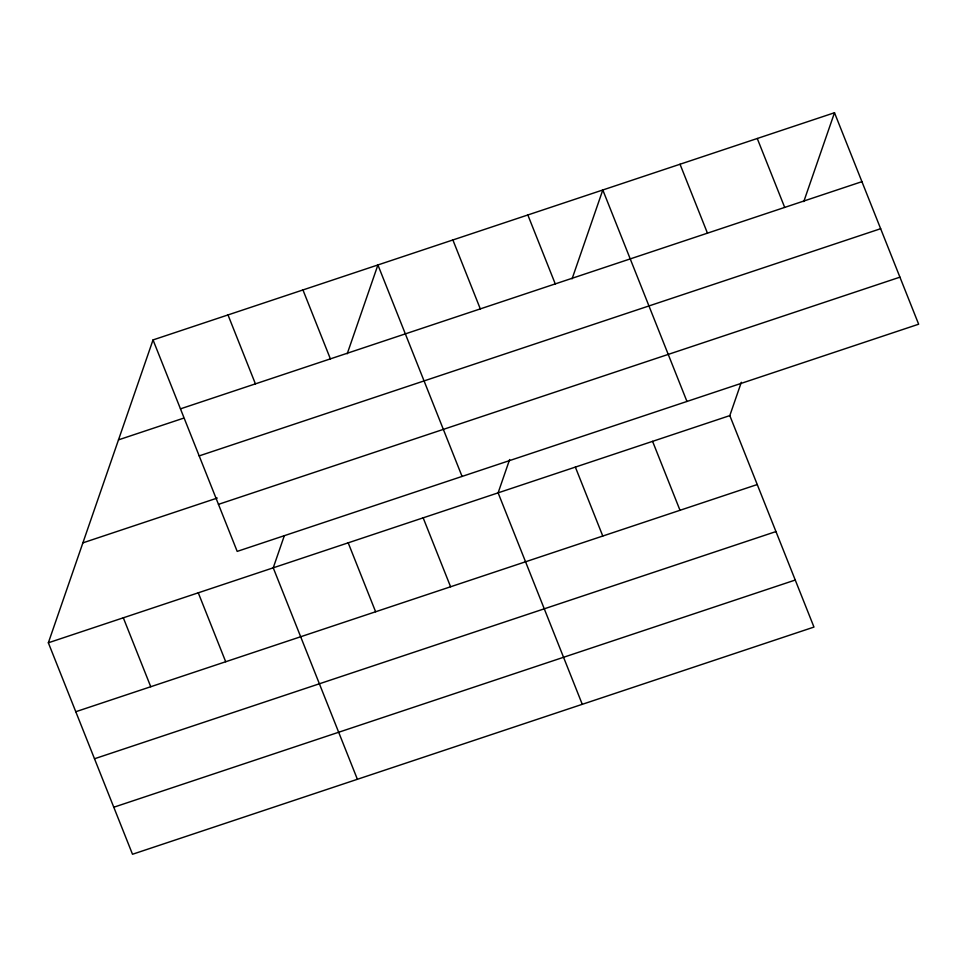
<?xml version="1.0" encoding="UTF-8"?>
<svg xmlns="http://www.w3.org/2000/svg" width="967" height="967" viewBox="0 0 967 967"><rect width="100%" height="100%" fill="white"/><g stroke="black" fill="none" stroke-linecap="round" stroke-linejoin="round"><path stroke-width="1.45" d="M741.326 382.291L729.807 415.605L813.972 627.075L132.503 854.26L48.35 642.789L153.028 339.925L834.497 112.74L918.65 324.211L237.193 551.395L153.028 339.925M284.262 535.887L273.238 567.822L357.391 779.293M347.213 353.789L377.916 264.958L462.069 476.429M509.633 459.53L498.114 492.844L582.267 704.314M572.089 278.822L602.804 189.979L686.957 401.45M803.782 201.583L834.497 112.74M180.466 408.848L861.923 181.663M118.482 439.864L183.549 418.179M199.178 455.892L880.647 228.708M82.896 542.85L217.261 498.053M218.469 504.351L899.926 277.166M48.35 642.789L729.807 415.605M75.777 711.724L757.246 484.54M94.5 758.757L775.957 531.572M113.792 807.227L795.249 580.043M757.258 138.486L784.696 207.409M680.031 164.233L707.457 233.168M652.58 441.351L680.006 510.286M527.837 214.976L555.263 283.899M575.353 467.097L602.779 536.032M452.882 239.961L480.309 308.896M423.159 517.841L450.586 586.764M302.949 289.943L330.388 358.878M348.193 542.825L375.619 611.76M227.994 314.928L255.421 383.863M198.271 592.807L225.698 661.742M123.317 617.804L150.743 686.727"/></g></svg>
